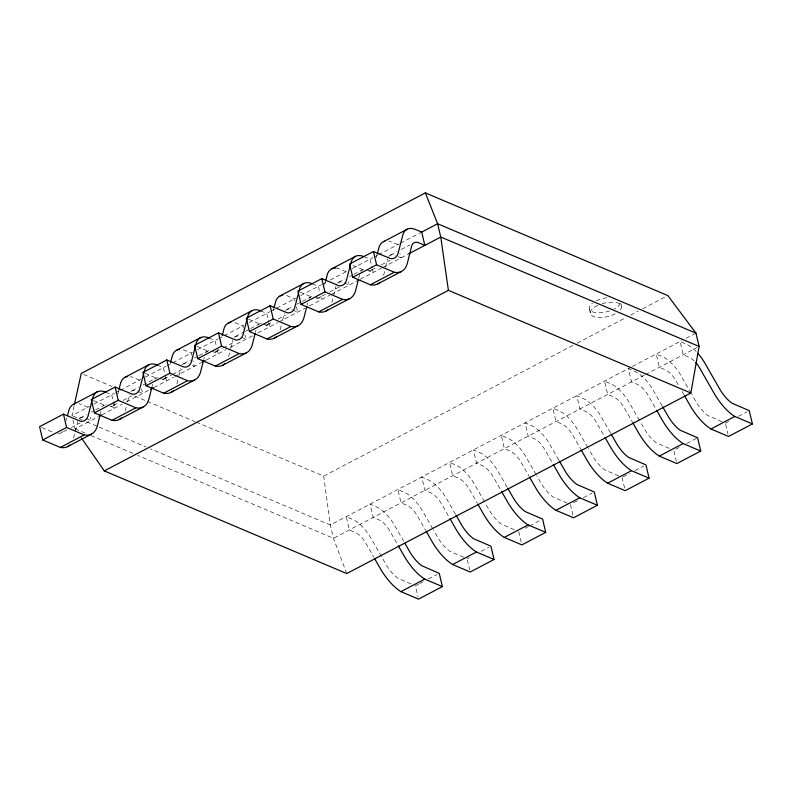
<?xml version="1.0" encoding="UTF-8"?>
<svg xmlns="http://www.w3.org/2000/svg" width="792" height="792" viewBox="0 0 792 792"><rect width="100%" height="100%" fill="white"/><g stroke="black" fill="none" stroke-linecap="round" stroke-linejoin="round"><path stroke-width="0.59" stroke-dasharray="3.96 2.97" d="M74.072 405.95L71.953 415.582L89.466 406.395M66.33 420.344L66.924 417.988M73.577 438.045L77.735 421.552M100.396 413.761L100.99 411.404M117.701 394.416L118.592 390.872M125.245 410.939L126.433 406.227M127.621 401.514L129.403 394.446M152.064 386.644L152.658 384.288M176.913 383.833L178.695 376.764M178.992 375.586L180.774 368.518M203.732 359.538L204.326 357.182M228.581 356.727L230.363 349.658M230.66 348.48L232.739 340.233M255.4 332.432L255.994 330.076M273.299 310.731L273.893 308.375M280.259 329.611L281.437 324.898M282.625 320.186L284.407 313.127M307.068 305.326L307.662 302.97M324.671 284.803L325.264 282.447M331.927 302.504L336.075 286.011M358.736 278.21L359.627 274.675M376.339 257.697L376.933 255.331M383.595 275.398L385.367 268.33M385.664 267.151L387.743 258.905M93.842 404.098L114.642 393.188M115.741 392.614L119.028 390.892M120.117 390.317L140.917 379.398M145.302 377.101L166.102 366.191M167.191 365.617L171.577 363.32M172.666 362.746L192.377 352.4M197.693 349.618L217.553 339.194M218.651 338.62L223.027 336.323M224.126 335.749L243.827 325.413M249.302 322.532L270.102 311.622M271.201 311.048L275.576 308.751M276.675 308.177L296.376 297.841M300.762 295.545L321.562 284.625M322.651 284.051L325.938 282.328M330.313 280.031L347.837 270.844M352.212 268.547L373.012 257.628M374.111 257.053L377.388 255.331M378.487 254.757L399.287 243.847M400.386 243.273L421.71 232.086M80.408 417.82L86.912 414.404M91.248 412.127L94.496 410.424M95.584 409.85L104.247 405.306A18.86 8.653 62.3 0 0 102.604 406.712M132.076 390.703L138.58 387.298M142.916 385.021L155.925 378.19M183.744 363.597L190.248 360.182M194.585 357.915L197.832 356.202M198.921 355.638L207.593 351.084M235.412 336.491L244.085 331.937M245.164 331.373L249.5 329.096M250.589 328.531L259.261 323.978A18.86 8.653 62.3 0 0 258.093 324.809M287.08 309.385L292.495 306.534M296.832 304.267L301.168 301.99M302.257 301.415L310.929 296.871M338.748 282.269L345.253 278.863M349.589 276.586L352.836 274.883M353.925 274.309L362.597 269.765M390.416 255.163L396.921 251.747M401.257 249.48L409.929 244.926M67.082 429.779L60.578 433.194A28.631 13.127 62.3 0 0 62.697 431.442M71.419 427.502L80.091 422.958M113.335 405.514L118.751 402.673M123.087 400.396L131.759 395.842M163.914 378.972L171.508 374.992M172.587 374.428L184.506 368.171M215.582 351.866L222.087 348.45M223.176 347.886L235.095 341.629M267.25 324.76L272.676 321.918M278.091 319.067L285.674 315.087M325.423 294.238L318.919 297.653A28.631 13.127 62.3 0 0 319.691 297.178M329.759 291.961L339.52 286.843M371.676 269.973L377.091 267.132M381.427 264.855L390.1 260.301M72.993 420.017L75.091 428.878L98.079 416.81M101.831 414.85L122.166 404.177M126.542 401.881L149.54 389.812M153.915 387.516L173.616 377.18M174.715 376.606L200.99 362.825M206.247 360.063L226.165 349.609M230.551 347.312L252.5 335.798M257.915 332.957L277.626 322.611M278.715 322.037L305.247 308.118M309.375 305.959L330.175 295.04M331.264 294.466L359.083 279.873M360.172 279.309L381.625 268.043M382.724 267.468L407.9 254.262M196.218 422.126L323.7 476.121L572.784 345.441M577.15 343.144L625.215 317.929M630.679 315.058L638.332 311.048M642.698 308.751L667.824 295.574M631.372 367.043L330.313 524.997L150.49 448.846M632.471 366.468L681.734 340.619M686.119 338.323L695.97 333.155M644.371 375.161L333.452 538.283L137.689 455.39M645.46 374.586L696.92 347.589M418.651 584.11L415.404 585.813L418.018 596.891M419.74 583.546L422.987 581.833M428.413 578.992L437.075 574.447M467.072 558.707L469.24 557.568M481.16 551.311L488.753 547.331M525.244 528.185L528.492 526.482M529.581 525.918L540.421 520.225M573.656 502.781L579.081 499.94M583.417 497.663L592.089 493.119M623.156 476.814L629.66 473.398M635.085 470.557L643.757 466.013M679.16 447.43L673.744 450.272L676.358 461.35M686.753 443.451L696.505 438.332M725.413 423.166L728.66 421.463M738.421 416.344L747.094 411.791M397.861 244.599L390.387 241.51A34.026 15.602 62.3 0 0 388.852 241.134M398.069 256.638L401 257.885L399.95 253.45M363.983 256.628L370.042 259.192L372.131 268.052M367.31 269.993L373.18 272.478L372.398 269.161M352.965 265.439L363.023 269.696M722.057 421.75L708.028 415.651A28.631 13.127 62.3 0 1 696.435 402.514L691.723 394.317M346.193 271.705L338.719 268.617A34.026 15.602 62.3 0 0 335.719 268.062M344.441 282.922L349.331 284.991L348.549 281.665M312.315 283.734L318.374 286.298L319.681 291.832M315.642 297.099L321.512 299.584L320.73 296.267M300.178 292.08L311.355 296.812M669.27 448.381L656.36 442.758A28.631 13.127 62.3 0 1 644.767 429.62L640.055 421.423M292.773 310.028L297.663 312.098L296.357 306.563M260.647 310.85L266.696 313.404L268.795 322.265M263.974 324.205L269.844 326.7L269.052 323.374M248.51 319.186L259.687 323.918M618.72 475.962L604.692 469.864A28.631 13.127 62.3 0 1 593.099 456.727L588.387 448.529M241.105 337.135L245.995 339.204L244.946 334.778M208.979 337.956L215.028 340.52L216.345 346.055M212.305 351.321L218.176 353.806L217.384 350.48M196.842 346.292L209.128 351.5M567.052 503.068L553.024 496.98A28.631 13.127 62.3 0 1 541.431 483.843L536.709 475.645M192.367 365.488L194.327 366.32L193.02 360.776M157.311 365.062L163.36 367.627L165.459 376.487M160.637 378.428L166.508 380.912L165.716 377.596M145.174 373.398L156.351 378.13M514.265 529.709L501.356 524.086A28.631 13.127 62.3 0 1 489.763 510.949L485.041 502.752M139.521 380.14L132.046 377.051A34.026 15.602 62.3 0 0 130.512 376.675M137.768 391.357L142.659 393.426L141.61 389.001M83.526 374.408L111.979 386.456M134.749 396.099L146.134 400.92M147.272 401.405L195.079 421.651M105.643 392.169L111.692 394.733L114.84 408.019L108.969 405.534M93.505 400.514L103.564 404.771M463.716 557.291L449.688 551.192A28.631 13.127 62.3 0 1 438.095 538.055L433.373 529.858M87.853 407.246L80.378 404.168A34.026 15.602 62.3 0 0 78.844 403.781M86.1 418.463L90.991 420.532L90.209 417.216M73.092 416.067L82.19 419.928M86.744 421.849L98.129 426.67M99.267 427.155L145.936 446.916M75.091 428.878L86.476 433.699M91.031 435.62L133.145 453.46M41.837 427.621L53.005 432.353M410.929 583.922L398.02 578.299A28.631 13.127 62.3 0 1 386.427 565.161L370.27 537.026A34.026 15.602 62.3 0 0 353.727 519.918L346.213 516.661L349.351 529.947L355.222 532.432A18.86 8.653 62.3 0 1 366.092 543.668L373.864 557.281M691.119 393.268L680.279 374.378A34.026 15.602 62.3 0 0 663.736 357.271L656.221 354.004L659.36 367.29L665.24 369.785A18.86 8.653 62.3 0 1 676.101 381.021L679.091 386.248M682.08 391.486L683.872 394.624M662.102 405.771L652.459 388.971A34.026 15.602 62.3 0 0 635.917 371.864L628.403 368.607L631.541 381.892L637.412 384.377A18.86 8.653 62.3 0 1 648.282 395.614L656.053 409.226M639.451 420.374L628.61 401.485A34.026 15.602 62.3 0 0 612.067 384.377L604.553 381.11L607.692 394.406L613.562 396.891A18.86 8.653 62.3 0 1 624.433 408.127L632.204 421.73M610.434 432.877L600.791 416.077A34.026 15.602 62.3 0 0 584.248 398.97L576.734 395.713L579.873 408.999L585.743 411.484A18.86 8.653 62.3 0 1 596.614 422.73L604.385 436.333M587.783 447.49L576.942 428.591A34.026 15.602 62.3 0 0 560.399 411.484L552.885 408.227L556.024 421.512L561.894 423.997A18.86 8.653 62.3 0 1 572.764 435.234L580.536 448.846M558.766 459.984L549.123 443.193A34.026 15.602 62.3 0 0 532.58 426.086L525.066 422.819L528.205 436.105L534.075 438.6A18.86 8.653 62.3 0 1 544.946 449.836L552.717 463.439M536.115 474.596L525.274 455.707A34.026 15.602 62.3 0 0 508.731 438.59L501.217 435.333L504.356 448.618L510.226 451.103A18.86 8.653 62.3 0 1 521.096 462.35L528.868 475.952M507.098 487.09L497.455 470.3A34.026 15.602 62.3 0 0 480.912 453.192L473.398 449.925L476.537 463.221L482.407 465.706A18.86 8.653 62.3 0 1 493.277 476.942L501.049 490.545M484.447 501.702L473.606 482.813A34.026 15.602 62.3 0 0 457.063 465.706L449.549 462.439L452.687 475.725L458.558 478.219A18.86 8.653 62.3 0 1 469.428 489.456L477.2 503.059M455.43 514.206L445.787 497.406A34.026 15.602 62.3 0 0 429.234 480.298L421.73 477.041L424.868 490.327L430.739 492.812A18.86 8.653 62.3 0 1 441.609 504.049L449.381 517.661M432.778 528.808L421.938 509.919A34.026 15.602 62.3 0 0 405.395 492.812L397.881 489.545L401.019 502.841L406.89 505.326A18.86 8.653 62.3 0 1 417.76 516.562L425.532 530.165M403.762 541.312L394.119 524.512A34.026 15.602 62.3 0 0 377.566 507.405L370.062 504.148L373.2 517.433L379.071 519.918A18.86 8.653 62.3 0 1 389.941 531.155L397.713 544.767M346.738 573.566L333.452 538.283L330.313 524.997L323.7 476.121M725.67 424.274L728.026 434.244M620.918 303.762L621.472 306.108M589.327 308.9L590.446 313.592M622.076 477.378L624.957 489.565M570.408 504.494L573.022 515.562M518.74 531.6L521.354 542.668M467.329 559.815L469.686 569.785M295.05 301.029L294.525 298.812L287.05 295.733A34.026 15.602 62.3 0 0 284.051 295.168M243.382 328.135L242.857 325.918L235.382 322.839A34.026 15.602 62.3 0 0 233.848 322.453M191.714 355.242L191.189 353.024L183.714 349.945A34.026 15.602 62.3 0 0 180.705 349.391M620.284 303.277A15.959 6.92 -13.3 0 1 614.127 309.088M609.602 310.989A15.959 6.92 -13.3 0 1 591.99 311.612A15.959 6.92 -13.3 0 1 592.634 303.069M596.406 300.802A15.959 6.92 -13.3 0 1 607.167 297.723M602.187 303.702A15.959 6.92 -13.3 0 1 617.879 303.019A15.959 6.92 -13.3 0 1 620.275 309.959M615.236 313.78A15.959 6.92 -13.3 0 1 592.822 316.166A15.959 6.92 -13.3 0 1 598.396 305.098M182.101 365.003A18.86 8.653 62.3 0 1 188.456 363.835M205.95 352.499A18.86 8.653 62.3 0 1 208.979 350.707M166.033 377.23A28.631 13.127 62.3 0 1 161.231 379.645M234.254 337.323A18.86 8.653 62.3 0 1 240.125 336.719M259.925 323.73A18.86 8.653 62.3 0 1 261.419 323.582M218.265 349.312A28.631 13.127 62.3 0 1 212.909 352.539M285.437 310.791A18.86 8.653 62.3 0 1 291.793 309.613M309.286 298.277A18.86 8.653 62.3 0 1 311.593 296.624M268.736 323.71A28.631 13.127 62.3 0 1 265.518 325.324M388.773 256.568A18.86 8.653 62.3 0 1 395.129 255.4M372.072 269.488A28.631 13.127 62.3 0 1 368.854 271.112M337.59 283.1A18.86 8.653 62.3 0 1 343.461 282.506M360.954 271.171A18.86 8.653 62.3 0 1 361.439 270.587M361.984 270.122A18.86 8.653 62.3 0 1 363.261 269.508M318.087 298A28.631 13.127 62.3 0 1 316.246 298.327M130.918 391.535A18.86 8.653 62.3 0 1 136.788 390.941M154.757 379.022A18.86 8.653 62.3 0 1 158.083 377.794M112.246 406.088A28.631 13.127 62.3 0 1 110.514 406.652M114.929 403.524A28.631 13.127 62.3 0 1 113.018 405.613M79.249 418.641A18.86 8.653 62.3 0 1 85.12 418.047M105.643 404.92A18.86 8.653 62.3 0 1 106.415 404.9M59.746 433.541A28.631 13.127 62.3 0 1 57.895 433.868M696.109 351.46A34.026 15.602 62.3 0 0 687.585 344.758L680.071 341.491L683.209 354.786L689.08 357.271A18.86 8.653 62.3 0 1 694.723 361.419"/><path stroke-width="1.19" d="M81.348 437.877L104.287 470.884L346.738 573.566L690.862 393.01L699.108 346.441L695.97 333.155L667.824 295.574L425.363 192.892L81.249 373.438L74.339 404.752M67.518 415.622L69.142 409.504A34.026 15.602 62.3 0 1 74.676 403.88M100.099 414.939L97.426 425.542A43.788 20.087 62.3 0 1 84.2 434.907L60.36 447.421L42.738 439.956L39.6 426.67L63.449 414.157L80.744 421.334A28.631 13.127 62.3 0 0 88.011 416.186L92.991 396.99A34.026 15.602 62.3 0 1 104.227 391.654L105.643 392.169M118.889 389.694L120.81 382.397A34.026 15.602 62.3 0 1 127.651 376.537M151.767 387.823L149.094 398.425A43.788 20.087 62.3 0 1 135.868 407.801L112.028 420.314L94.406 412.85L91.268 399.564L115.117 387.05L132.412 394.228A28.631 13.127 62.3 0 0 139.679 389.07L144.659 369.884A34.026 15.602 62.3 0 1 155.895 364.538L157.311 365.062M170.557 362.587L172.478 355.291A34.026 15.602 62.3 0 1 179.319 349.421M203.435 360.716L200.762 371.319A43.788 20.087 62.3 0 1 187.546 380.695L163.696 393.198L146.075 385.744L142.936 372.458L166.785 359.944L184.081 367.112A28.631 13.127 62.3 0 0 191.357 361.964L196.327 342.778A34.026 15.602 62.3 0 1 207.563 337.432L208.979 337.956M222.225 335.481L224.146 328.175A34.026 15.602 62.3 0 1 230.987 322.314M255.103 333.61L252.43 344.213A43.788 20.087 62.3 0 1 239.214 353.578L215.365 366.092L197.743 358.637L194.604 345.342L218.453 332.838L235.749 340.006A28.631 13.127 62.3 0 0 243.025 334.858L247.995 315.671A34.026 15.602 62.3 0 1 259.232 310.325L260.647 310.85M274.19 307.187L275.814 301.069A34.026 15.602 62.3 0 1 282.655 295.208M306.771 306.504L304.098 317.107A43.788 20.087 62.3 0 1 290.882 326.472L267.033 338.986L249.411 331.521L246.272 318.236L270.122 305.722L287.417 312.899A28.631 13.127 62.3 0 0 294.693 307.751L299.663 288.555A34.026 15.602 62.3 0 1 310.9 283.219L312.315 283.734M325.562 281.259L327.482 273.963A34.026 15.602 62.3 0 1 333.016 268.339M358.439 279.388L355.766 289.991A43.788 20.087 62.3 0 1 342.55 299.366L318.701 311.88L301.079 304.415L297.94 291.129L321.79 278.616L339.095 285.793A28.631 13.127 62.3 0 0 346.361 280.635L351.331 261.449A34.026 15.602 62.3 0 1 362.568 256.113L363.983 256.628M377.23 254.153L379.15 246.856A34.026 15.602 62.3 0 1 384.694 241.233M73.468 404.326L97.317 391.812M125.136 377.22L148.985 364.706M176.804 350.113L200.653 337.6M228.472 323.007L252.321 310.494M280.15 295.891L303.989 283.387M331.818 268.785L355.657 256.271M383.486 241.679L407.326 229.165M370.369 284.773L394.218 272.26A43.788 20.087 62.3 0 0 407.435 262.885L411.592 246.391A18.86 8.653 62.3 0 1 418.978 242.887L424.849 245.371L421.71 232.086L414.236 228.997A34.026 15.602 62.3 0 0 402.999 234.343L398.029 253.529A28.631 13.127 62.3 0 1 390.763 258.677L373.458 251.51L349.609 264.023L352.757 277.309L370.369 284.773A43.788 20.087 62.3 0 0 379.853 282.388M421.186 232.353L437.6 223.74L695.97 333.155M42.738 439.956L66.587 427.452L84.2 434.907M94.406 412.85L118.255 400.336L135.868 407.801M146.075 385.744L169.924 373.23L187.546 380.695M197.743 358.637L221.592 346.124L239.214 353.578M249.411 331.521L273.26 319.018L290.882 326.472M301.079 304.415L324.928 291.901L342.55 299.366M352.757 277.309L376.596 264.795L394.218 272.26M99.178 416.236L101.366 415.087M150.629 389.238L153.5 387.733M201.91 362.34L205.168 360.627M408.593 253.905L440.748 237.026L699.108 346.441M67.577 446.638L91.426 434.125M119.246 419.532L143.095 407.019M170.914 392.426L194.763 379.913M222.582 365.32L246.431 352.806M274.25 338.204L298.099 325.69M325.918 311.098L349.767 298.584M377.586 283.991L401.435 271.478M104.287 470.884L448.401 290.337L690.862 393.01M374.458 558.32L379.833 567.745A43.788 20.087 62.3 0 0 400.93 591.644L424.769 579.13L442.391 586.595L439.243 573.309L421.869 565.795A28.631 13.127 62.3 0 1 410.276 552.658L404.959 543.411M426.126 531.214L431.501 540.629A43.788 20.087 62.3 0 0 452.598 564.538L476.438 552.024L494.06 559.489L490.921 546.193L473.537 538.679A28.631 13.127 62.3 0 1 461.944 525.542L456.024 515.255M477.794 504.108L483.17 513.523A43.788 20.087 62.3 0 0 504.266 537.431L528.106 524.918L545.728 532.372L542.589 519.087L525.205 511.573A28.631 13.127 62.3 0 1 513.612 498.435L507.692 488.139M529.462 477.002L534.847 486.417A43.788 20.087 62.3 0 0 555.934 510.315L579.784 497.812L597.396 505.266L594.257 491.981L576.873 484.466A28.631 13.127 62.3 0 1 565.28 471.329L559.36 461.033M581.13 449.886L586.516 459.31A43.788 20.087 62.3 0 0 607.603 483.209L631.452 470.695L649.064 478.16L645.926 464.874L628.541 457.36A28.631 13.127 62.3 0 1 616.948 444.223L611.028 433.927M632.798 422.779L638.184 432.204A43.788 20.087 62.3 0 0 659.271 456.103L683.12 443.589L700.732 451.054L697.594 437.758L680.209 430.244A28.631 13.127 62.3 0 1 668.616 417.107L662.696 406.821M684.466 395.673L689.852 405.088A43.788 20.087 62.3 0 0 710.939 428.997L734.788 416.483L752.4 423.938L749.262 410.652L731.877 403.138A28.631 13.127 62.3 0 1 720.284 390.001L704.128 361.865A34.026 15.602 62.3 0 0 697.802 353.291M442.391 586.595L418.542 599.108L400.93 591.644M494.06 559.489L470.21 571.992L452.598 564.538M545.728 532.372L521.878 544.886L504.266 537.431M597.396 505.266L573.547 517.78L555.934 510.315M649.064 478.16L625.215 490.674L607.603 483.209M700.732 451.054L676.883 463.558L659.271 456.103M752.4 423.938L728.551 436.451L710.939 428.997M656.647 410.266L662.023 419.691A43.788 20.087 62.3 0 0 683.12 443.589M604.979 437.382L610.355 446.797A43.788 20.087 62.3 0 0 631.452 470.695M553.311 464.488L558.687 473.903A43.788 20.087 62.3 0 0 579.784 497.812M501.643 491.594L507.019 501.009A43.788 20.087 62.3 0 0 528.106 524.918M449.975 518.701L455.351 528.125A43.788 20.087 62.3 0 0 476.438 552.024M398.307 545.807L403.682 555.232A43.788 20.087 62.3 0 0 424.769 579.13M425.363 192.892L437.6 223.74L440.748 237.026L448.401 290.337M373.458 251.51L376.596 264.795M321.79 278.616L324.928 291.901M270.122 305.722L273.26 319.018M218.453 332.838L221.592 346.124M166.785 359.944L169.924 373.23M115.117 387.05L118.255 400.336M63.449 414.157L66.587 427.452M173.181 390.822A43.788 20.087 62.3 0 1 163.696 393.198M224.849 363.706A43.788 20.087 62.3 0 1 215.365 366.092M276.517 336.6A43.788 20.087 62.3 0 1 267.033 338.986M334.323 268.102A34.026 15.602 62.3 0 1 335.719 268.062M328.185 309.494A43.788 20.087 62.3 0 1 318.701 311.88M121.513 417.928A43.788 20.087 62.3 0 1 112.028 420.314M69.844 445.035A43.788 20.087 62.3 0 1 60.36 447.421M734.788 416.483A43.788 20.087 62.3 0 1 713.691 392.575L699.95 368.508A18.86 8.653 62.3 0 0 695.663 362.439"/></g></svg>
